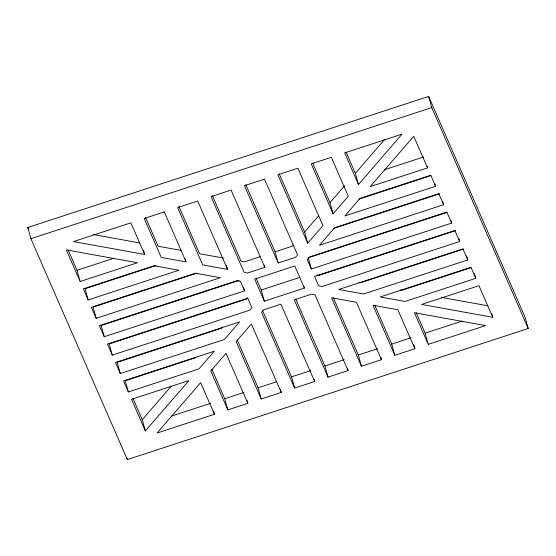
<?xml version="1.0" encoding="UTF-8"?>
<svg xmlns="http://www.w3.org/2000/svg" width="556" height="556" viewBox="0 0 556 556"><rect width="100%" height="100%" fill="white"/><g stroke="black" fill="none" stroke-linecap="round" stroke-linejoin="round"><path stroke-width="0.83" d="M145.359 430.914L131.564 399.305L188.922 380.547L145.359 430.914L142.26 419.724L171.109 386.364M222.463 326.991L221.337 328.297L117.212 362.345L120.311 373.535L224.443 339.48L239.664 321.882L115.488 362.491L120.311 373.535M247.754 297.745L246.704 298.961L109.171 343.942L112.277 355.131L249.811 310.151L251.91 307.718L247.754 298.204L107.454 344.081L112.277 355.131M293.422 244.946L292.366 246.162L275.095 251.812L245.815 184.752M307.718 243.187L277.847 174.765L297.891 168.211L322.939 225.59L307.718 243.187L304.618 231.998L318.713 215.707M333.086 213.858L311.256 163.839L331.293 157.285L348.313 196.254L333.086 213.858L329.986 202.669L344.644 185.718M358.46 184.522L344.657 152.914L402.023 134.156L358.46 184.522L355.353 173.333L384.773 139.32M27.8 227.501L428.662 96.41L525.1 317.309L528.2 328.499L127.338 459.59L30.9 238.691L27.8 227.501L28.495 229.093M30.9 238.691L431.762 107.6L528.2 328.499M68.054 249.762L77.027 270.306L113.904 258.248M384.286 169.823L423.616 156.959M80.127 281.496L137.492 262.738L66.331 249.887L80.127 281.496L77.027 270.306M427.543 167.884L370.178 186.642L413.74 136.276L427.543 167.884L427.098 166.286M156.027 265.511L85.061 288.717L88.168 299.906L178.935 270.223L154.068 265.733L83.344 288.856L88.168 299.906M359.037 199.117L430.824 175.64M435.577 186.288L344.81 215.971L360.031 198.374L430.754 175.244L435.577 186.288L434.91 183.89M196.713 273.239L93.102 307.12L96.202 318.31L220.371 277.701L195.51 273.211L91.379 307.266L96.202 318.31M333.607 228.467L439.685 193.78M260.083 256.719L244.452 261.834L241.019 261.209L212.413 195.684M443.612 204.698L319.443 245.307L334.663 227.703L438.788 193.655L443.612 204.698L442.729 201.501M264.837 267.373L247.559 273.024L244.126 272.398L211.037 196.615L231.081 190.055L264.837 267.373L264.169 264.976M278.195 263.002L295.472 257.352L297.571 254.919L264.489 179.136L244.445 185.69L278.195 263.002L275.095 251.812M238.962 280.46L101.136 325.531L104.236 336.721L244.543 290.837L243.653 287.64M446.899 212.455L308.246 257.796L311.346 268.986L451.653 223.109L450.985 220.711M256.059 278.174L261.23 290.003L299.677 277.43M455.76 230.594L319.047 275.303L316.99 274.928M304.417 288.084L294.77 265.997L254.69 279.105L264.329 301.192L304.417 288.084L303.972 286.486M463.801 249.005L360.49 282.789L358.835 282.49M467.721 259.923L363.596 293.978L338.729 289.488L462.898 248.88L467.721 259.923L466.616 255.927M195.969 357.626L125.246 380.756L128.346 391.945L199.069 368.816L214.289 351.218L123.529 380.902L128.346 391.945M471.008 267.679L401.932 290.267L400.278 289.968M475.762 278.327L405.039 301.456L380.172 296.967L470.939 267.283L475.762 278.327L474.428 273.538M171.192 416.215L210.522 403.35M211.857 369.288L224.707 398.715L243.945 392.425M237.176 339.841L258.109 387.789L276.547 381.763M262.564 310.554L291.511 376.864L310.755 370.574M295.646 298.885L324.919 365.945L344.157 359.649M333.315 297.731L358.321 355.02L377.566 348.723M374.744 305.188L391.73 344.094L410.967 337.798M416.166 312.625L425.132 333.169L462.008 321.111M214.442 414.276L157.084 433.034L200.646 382.667L214.442 414.276L213.56 411.079M247.851 403.35L226.014 353.331L210.793 370.935L227.807 409.904L247.851 403.35L246.961 400.153M281.253 392.425L251.381 324.002L236.161 341.599L261.209 398.979L281.253 392.425L280.37 389.228M314.661 381.499L280.905 304.188L263.634 309.838L261.529 312.27L294.617 388.053L314.661 381.499L313.994 379.102M348.063 370.574L314.981 294.791L311.548 294.166L294.27 299.816L328.019 377.135L348.063 370.574L347.403 368.176M381.472 359.656L356.417 302.269L331.557 297.78L361.428 366.209L381.472 359.656L380.804 357.258M414.873 348.73L397.86 309.755L372.993 305.265L394.829 355.284L414.873 348.73L413.768 344.734M428.238 344.359L485.596 325.601L414.435 312.75L428.238 344.359L425.132 333.169M93.276 234.528L139.869 242.944M181.346 250.436L158.14 246.245L145.637 217.611M223.616 258.067L199.583 253.731L178.99 206.568M441.381 297.39L487.973 305.807M144.664 254.44L73.503 241.589L130.869 222.831L144.664 254.44L143.559 250.443M227.55 269.41L202.683 264.92L177.635 207.534L197.679 200.98L227.55 269.41L226.438 265.414M492.776 317.302L421.615 304.452L478.973 285.694L492.776 317.302L491.664 313.306M451.653 223.109L446.829 212.058L309.296 257.039L307.19 259.471L311.346 268.986M346.04 151.996L355.353 173.333M312.653 162.971L329.986 202.669M279.258 173.917L304.618 231.998M244.543 290.837L240.38 281.315L236.953 280.697L99.42 325.677L104.236 336.721M132.947 398.388L142.26 419.724M428.662 96.41L431.762 107.6M458.797 238.315L459.464 240.713M391.73 344.094L394.829 355.284M358.321 355.02L361.428 366.209M324.919 365.945L328.019 377.135M291.511 376.864L294.617 388.053M261.23 290.003L264.329 301.192M258.109 387.789L261.209 398.979M224.707 398.715L227.807 409.904M185.218 258.728L185.885 261.125M126.678 457.192L127.338 459.59M164.27 211.905L144.226 218.459L161.24 257.435L186.107 261.925L164.27 211.905M454.864 230.469L314.564 276.353L318.72 285.874L322.153 286.493L459.687 241.512L454.864 230.469"/></g></svg>
